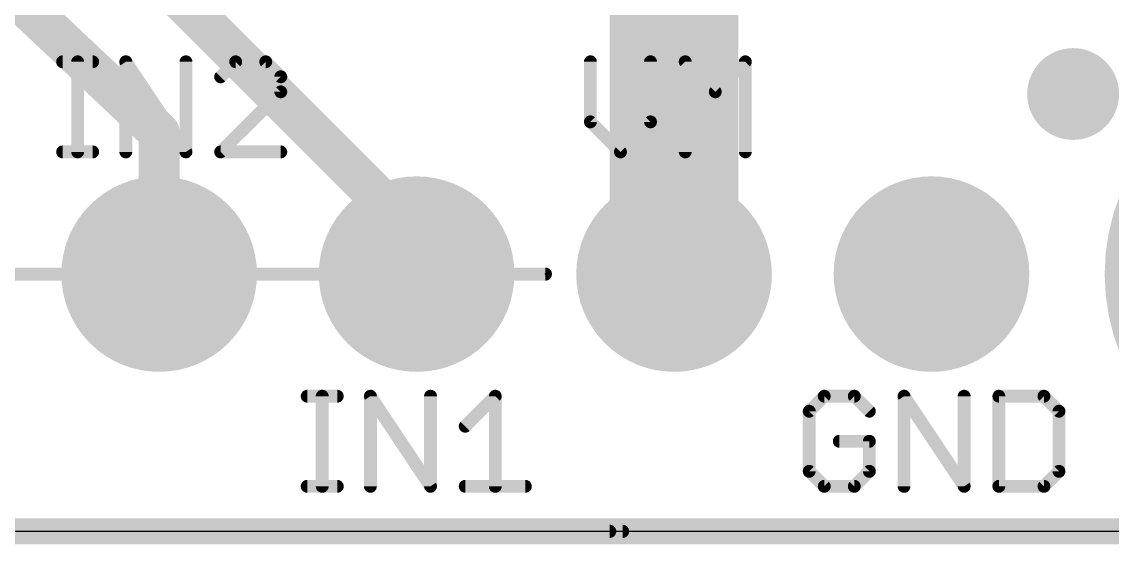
# Model space of a CAD drawing. Extents: x -6.4 to 25.8, y -12.4 to 32.1.
# Drawn here: x 4.99 to 15.75, y -0.13 to 5.03 of the extents above; entities that cross this region are included whole.
import ezdxf

# ---------------------------------------------------------------- set-up
doc = ezdxf.new("R2010")
doc.units = 0
for name, color, linetype in [('1', 12, 'CONTINUOUS'), ('16', 132, 'CONTINUOUS'), ('17', 110, 'CONTINUOUS'), ('18', 110, 'CONTINUOUS'), ('20', 53, 'CONTINUOUS'), ('21', 40, 'CONTINUOUS'), ('23', 53, 'CONTINUOUS'), ('47', 253, 'CONTINUOUS')]:
    doc.layers.add(name, color=color, linetype=linetype)

# ---------------------------------------------------------------- blocks, each defined once
blk = doc.blocks.new('ROUNDP')
at = {"const_width": 0.5}
blk.add_lwpolyline([(0, -0.25, 1), (0, 0.25, 1), (0, -0.25)], format="xyb", dxfattribs=at)
blk = doc.blocks.new('ROUNDV')
at = {"const_width": 0.5}
blk.add_lwpolyline([(0, -0.25, 1), (0, 0.25, 1), (0, -0.25)], format="xyb", dxfattribs=at)

msp = doc.modelspace()

# ---------------------------------------------------------------- linework, layer by layer
at = {"layer": '1'}
for points, const_width in [([(8.89, 2.921), (5.334, 6.477)], 0.4064), ([(6.35, 3.937), (4.064, 6.096)], 0.4064), ([(6.35, 2.54), (6.35, 3.937)], 0.4064), ([(8.89, 2.54), (8.89, 2.921)], 0.4064), ([(0, 0), (20.32, 0)], 0.254)]:
    msp.add_lwpolyline(points, dxfattribs=dict(at, const_width=const_width))
at = {"layer": '1', "const_width": 0.2032}
for points in [[(6.4516, 3.937, 1), (6.2484, 3.937)], [(6.2802, 3.8631, 1), (6.4198, 4.0109)], [(8.9916, 2.921, 1), (8.7884, 2.921)], [(8.8182, 2.8492, 1), (8.9618, 2.9928)], [(6.2484, 2.54, 1), (6.4516, 2.54)], [(8.7884, 2.54, 1), (8.9916, 2.54)]]:
    msp.add_lwpolyline(points, format="xyb", dxfattribs=at)
at = {"layer": '16'}
for points, const_width in [([(11.43, 2.54), (11.43, 11.557)], 1.27), ([(0, 0), (20.32, 0)], 0.254)]:
    msp.add_lwpolyline(points, dxfattribs=dict(at, const_width=const_width))
at = {"layer": '16', "const_width": 0.635}
msp.add_lwpolyline([(11.1125, 2.54, 1), (11.7475, 2.54)], format="xyb", dxfattribs=at)
at = {"layer": '20'}
msp.add_line((17.78, 0), (2.54, 0), dxfattribs=at)
at = {"layer": '21', "const_width": 0.127}
for points in [[(5.3975, 4.6363), (5.6941, 4.6363)], [(5.5458, 3.7465), (5.5458, 4.6363)], [(6.0212, 3.7465), (6.0212, 4.6363)], [(6.0212, 4.6363), (6.6143, 3.7465)], [(6.6143, 3.7465), (6.6143, 4.6363)], [(7.105, 4.6363), (6.9567, 4.488)], [(7.4016, 4.6363), (7.105, 4.6363)], [(7.5499, 4.488), (7.4016, 4.6363)], [(10.6045, 4.6363), (10.6045, 4.0431)], [(11.1977, 4.0431), (11.1977, 4.6363)], [(11.54, 3.7465), (11.54, 4.6363)], [(11.54, 4.6363), (11.8366, 4.3397)], [(11.8366, 4.3397), (12.1332, 4.6363)], [(12.1332, 4.6363), (12.1332, 3.7465)], [(7.5499, 4.3397), (7.5499, 4.488)], [(6.9567, 3.7465), (7.5499, 4.3397)], [(10.6045, 4.0431), (10.9011, 3.7465)], [(10.9011, 3.7465), (11.1977, 4.0431)], [(5.3975, 3.7465), (5.6941, 3.7465)], [(7.5499, 3.7465), (6.9567, 3.7465)], [(7.8105, 1.3343), (8.1071, 1.3343)], [(7.9588, 0.4445), (7.9588, 1.3343)], [(8.4342, 0.4445), (8.4342, 1.3343)], [(8.4342, 1.3343), (9.0274, 0.4445)], [(9.0274, 0.4445), (9.0274, 1.3343)], [(9.3697, 1.0377), (9.6663, 1.3343)], [(9.6663, 1.3343), (9.6663, 0.4445)], [(12.9118, 1.3343), (12.7635, 1.186)], [(13.2084, 1.3343), (12.9118, 1.3343)], [(13.3567, 1.186), (13.2084, 1.3343)], [(13.699, 0.4445), (13.699, 1.3343)], [(13.699, 1.3343), (14.2922, 0.4445)], [(14.2922, 0.4445), (14.2922, 1.3343)], [(14.6345, 1.3343), (14.6345, 0.4445)], [(15.0794, 1.3343), (14.6345, 1.3343)], [(15.2277, 1.186), (15.0794, 1.3343)], [(12.7635, 1.186), (12.7635, 0.5928)], [(15.2277, 0.5928), (15.2277, 1.186)], [(13.3567, 0.8894), (13.0601, 0.8894)], [(13.3567, 0.5928), (13.3567, 0.8894)], [(12.7635, 0.5928), (12.9118, 0.4445)], [(13.2084, 0.4445), (13.3567, 0.5928)], [(15.0794, 0.4445), (15.2277, 0.5928)], [(7.8105, 0.4445), (8.1071, 0.4445)], [(9.3697, 0.4445), (9.9629, 0.4445)], [(12.9118, 0.4445), (13.2084, 0.4445)], [(14.6345, 0.4445), (15.0794, 0.4445)]]:
    msp.add_lwpolyline(points, dxfattribs=at)
at = {"layer": '21'}
for points, const_width in [([(5.3975, 4.668, 1), (5.3975, 4.6045)], 0.0635), ([(5.5775, 4.6363, 1), (5.514, 4.6363)], 0.0635), ([(5.6941, 4.6045, 1), (5.6941, 4.668)], 0.0635), ([(6.0529, 4.6363, 1), (5.9894, 4.6363)], 0.0635), ([(6.0476, 4.6539, 1), (5.9948, 4.6186)], 0.0635), ([(6.6461, 4.6363, 1), (6.5826, 4.6363)], 0.0635), ([(7.105, 4.668, 1), (7.105, 4.6045)], 0.0635), ([(7.1274, 4.6138, 1), (7.0825, 4.6587)], 0.0635), ([(7.424, 4.6587, 1), (7.3791, 4.6138)], 0.0635), ([(7.4016, 4.6045, 1), (7.4016, 4.668)], 0.0635), ([(10.6363, 4.6363, 1), (10.5727, 4.6363)], 0.0635), ([(11.2294, 4.6363, 1), (11.1659, 4.6363)], 0.0635), ([(11.5718, 4.6363, 1), (11.5083, 4.6363)], 0.0635), ([(11.5625, 4.6587, 1), (11.5176, 4.6138)], 0.0635), ([(12.1649, 4.6363, 1), (12.1014, 4.6363)], 0.0635), ([(12.1556, 4.6138, 1), (12.1107, 4.6587)], 0.0635), ([(17.78, 0.54, 1), (17.78, 4.54, 1), (17.78, 0.54)], 0.2032), ([(6.9342, 4.5104, 1), (6.9791, 4.4655)], 0.0635), ([(7.5816, 4.488, 1), (7.5181, 4.488)], 0.0635), ([(7.5274, 4.4655, 1), (7.5723, 4.5104)], 0.0635), ([(7.5181, 4.3397, 1), (7.5816, 4.3397)], 0.0635), ([(7.5723, 4.3172, 1), (7.5274, 4.3621)], 0.0635), ([(11.8142, 4.3621, 1), (11.8591, 4.3172)], 0.0635), ([(11.8142, 4.3172, 1), (11.8591, 4.3621)], 0.0635), ([(10.627, 4.0655, 1), (10.582, 4.0206)], 0.0635), ([(11.2201, 4.0206, 1), (11.1752, 4.0655)], 0.0635), ([(10.5727, 4.0431, 1), (10.6363, 4.0431)], 0.0635), ([(11.1659, 4.0431, 1), (11.2294, 4.0431)], 0.0635), ([(5.3975, 3.7783, 1), (5.3975, 3.7147)], 0.0635), ([(5.514, 3.7465, 1), (5.5775, 3.7465)], 0.0635), ([(5.6941, 3.7147, 1), (5.6941, 3.7783)], 0.0635), ([(5.9894, 3.7465, 1), (6.0529, 3.7465)], 0.0635), ([(6.5826, 3.7465, 1), (6.6461, 3.7465)], 0.0635), ([(6.5879, 3.7289, 1), (6.6408, 3.7641)], 0.0635), ([(6.9567, 3.7783, 1), (6.9567, 3.7147)], 0.0635), ([(6.9342, 3.769, 1), (6.9791, 3.724)], 0.0635), ([(7.5499, 3.7147, 1), (7.5499, 3.7783)], 0.0635), ([(10.8786, 3.769, 1), (10.9235, 3.724)], 0.0635), ([(10.8786, 3.724, 1), (10.9235, 3.769)], 0.0635), ([(11.5083, 3.7465, 1), (11.5718, 3.7465)], 0.0635), ([(12.1014, 3.7465, 1), (12.1649, 3.7465)], 0.0635), ([(7.8105, 1.366, 1), (7.8105, 1.3025)], 0.0635), ([(7.9905, 1.3343, 1), (7.927, 1.3343)], 0.0635), ([(8.1071, 1.3025, 1), (8.1071, 1.366)], 0.0635), ([(8.4659, 1.3343, 1), (8.4024, 1.3343)], 0.0635), ([(8.4606, 1.3519, 1), (8.4078, 1.3166)], 0.0635), ([(9.0591, 1.3343, 1), (8.9956, 1.3343)], 0.0635), ([(9.698, 1.3343, 1), (9.6345, 1.3343)], 0.0635), ([(9.6887, 1.3118, 1), (9.6438, 1.3567)], 0.0635), ([(12.9118, 1.366, 1), (12.9118, 1.3025)], 0.0635), ([(12.9342, 1.3118, 1), (12.8893, 1.3567)], 0.0635), ([(13.2308, 1.3567, 1), (13.1859, 1.3118)], 0.0635), ([(13.2084, 1.3025, 1), (13.2084, 1.366)], 0.0635), ([(13.7308, 1.3343, 1), (13.6673, 1.3343)], 0.0635), ([(13.7254, 1.3519, 1), (13.6726, 1.3166)], 0.0635), ([(14.3239, 1.3343, 1), (14.2604, 1.3343)], 0.0635), ([(14.6345, 1.366, 1), (14.6345, 1.3025)], 0.0635), ([(14.6663, 1.3343, 1), (14.6028, 1.3343)], 0.0635), ([(15.1019, 1.3567, 1), (15.057, 1.3118)], 0.0635), ([(15.0794, 1.3025, 1), (15.0794, 1.366)], 0.0635), ([(12.7953, 1.186, 1), (12.7317, 1.186)], 0.0635), ([(12.741, 1.2084, 1), (12.786, 1.1635)], 0.0635), ([(13.3342, 1.1635, 1), (13.3791, 1.2084)], 0.0635), ([(15.2595, 1.186, 1), (15.196, 1.186)], 0.0635), ([(15.2053, 1.1635, 1), (15.2502, 1.2084)], 0.0635), ([(9.3472, 1.0601, 1), (9.3921, 1.0152)], 0.0635), ([(13.0601, 0.9211, 1), (13.0601, 0.8576)], 0.0635), ([(13.3884, 0.8894, 1), (13.3249, 0.8894)], 0.0635), ([(13.3567, 0.8576, 1), (13.3567, 0.9211)], 0.0635), ([(12.786, 0.6152, 1), (12.741, 0.5703)], 0.0635), ([(13.3791, 0.5703, 1), (13.3342, 0.6152)], 0.0635), ([(15.2502, 0.5703, 1), (15.2053, 0.6152)], 0.0635), ([(12.7317, 0.5928, 1), (12.7953, 0.5928)], 0.0635), ([(13.3249, 0.5928, 1), (13.3884, 0.5928)], 0.0635), ([(15.196, 0.5928, 1), (15.2595, 0.5928)], 0.0635), ([(7.8105, 0.4763, 1), (7.8105, 0.4128)], 0.0635), ([(7.927, 0.4445, 1), (7.9905, 0.4445)], 0.0635), ([(8.1071, 0.4128, 1), (8.1071, 0.4763)], 0.0635), ([(8.4024, 0.4445, 1), (8.4659, 0.4445)], 0.0635), ([(8.9956, 0.4445, 1), (9.0591, 0.4445)], 0.0635), ([(9.0009, 0.4269, 1), (9.0538, 0.4621)], 0.0635), ([(9.3697, 0.4763, 1), (9.3697, 0.4128)], 0.0635), ([(9.6345, 0.4445, 1), (9.698, 0.4445)], 0.0635), ([(9.9629, 0.4128, 1), (9.9629, 0.4763)], 0.0635), ([(12.9118, 0.4763, 1), (12.9118, 0.4128)], 0.0635), ([(12.8893, 0.422, 1), (12.9342, 0.467)], 0.0635), ([(13.1859, 0.467, 1), (13.2308, 0.422)], 0.0635), ([(13.2084, 0.4128, 1), (13.2084, 0.4763)], 0.0635), ([(13.6673, 0.4445, 1), (13.7308, 0.4445)], 0.0635), ([(14.2604, 0.4445, 1), (14.3239, 0.4445)], 0.0635), ([(14.2658, 0.4269, 1), (14.3186, 0.4621)], 0.0635), ([(14.6345, 0.4763, 1), (14.6345, 0.4128)], 0.0635), ([(14.6028, 0.4445, 1), (14.6663, 0.4445)], 0.0635), ([(15.057, 0.467, 1), (15.1019, 0.422)], 0.0635), ([(15.0794, 0.4128, 1), (15.0794, 0.4763)], 0.0635)]:
    msp.add_lwpolyline(points, format="xyb", dxfattribs=dict(at, const_width=const_width))
at = {"layer": '23'}
msp.add_point((10.16, 2.54), dxfattribs=at)
at = {"layer": '47', "const_width": 0.13}
for points in [[(10.16, 2.54), (-3.093, 2.54)], [(10.922, 0), (-6.014, 0)], [(10.795, 0), (-3.093, 0)]]:
    msp.add_lwpolyline(points, dxfattribs=at)
at = {"layer": '47', "const_width": 0.065}
for points in [[(10.16, 2.5075, 1), (10.16, 2.5725)], [(10.795, -0.0325, 1), (10.795, 0.0325)], [(10.922, -0.0325, 1), (10.922, 0.0325)]]:
    msp.add_lwpolyline(points, format="xyb", dxfattribs=at)

# ---------------------------------------------------------------- block references
at = {"layer": '17', "xscale": 1.9304, "yscale": 1.9304, "rotation": 270}
for p in [(6.35, 2.54), (6.35, 2.54), (8.89, 2.54), (8.89, 2.54), (11.43, 2.54), (11.43, 2.54), (13.97, 2.54), (13.97, 2.54)]:
    msp.add_blockref('ROUNDP', p, dxfattribs=at)
at = {"layer": '18', "xscale": 0.9064, "yscale": 0.9064}
msp.add_blockref('ROUNDV', (15.367, 4.318), dxfattribs=at)
msp.add_blockref('ROUNDV', (15.367, 4.318), dxfattribs=at)

doc.saveas('drawing.dxf')
